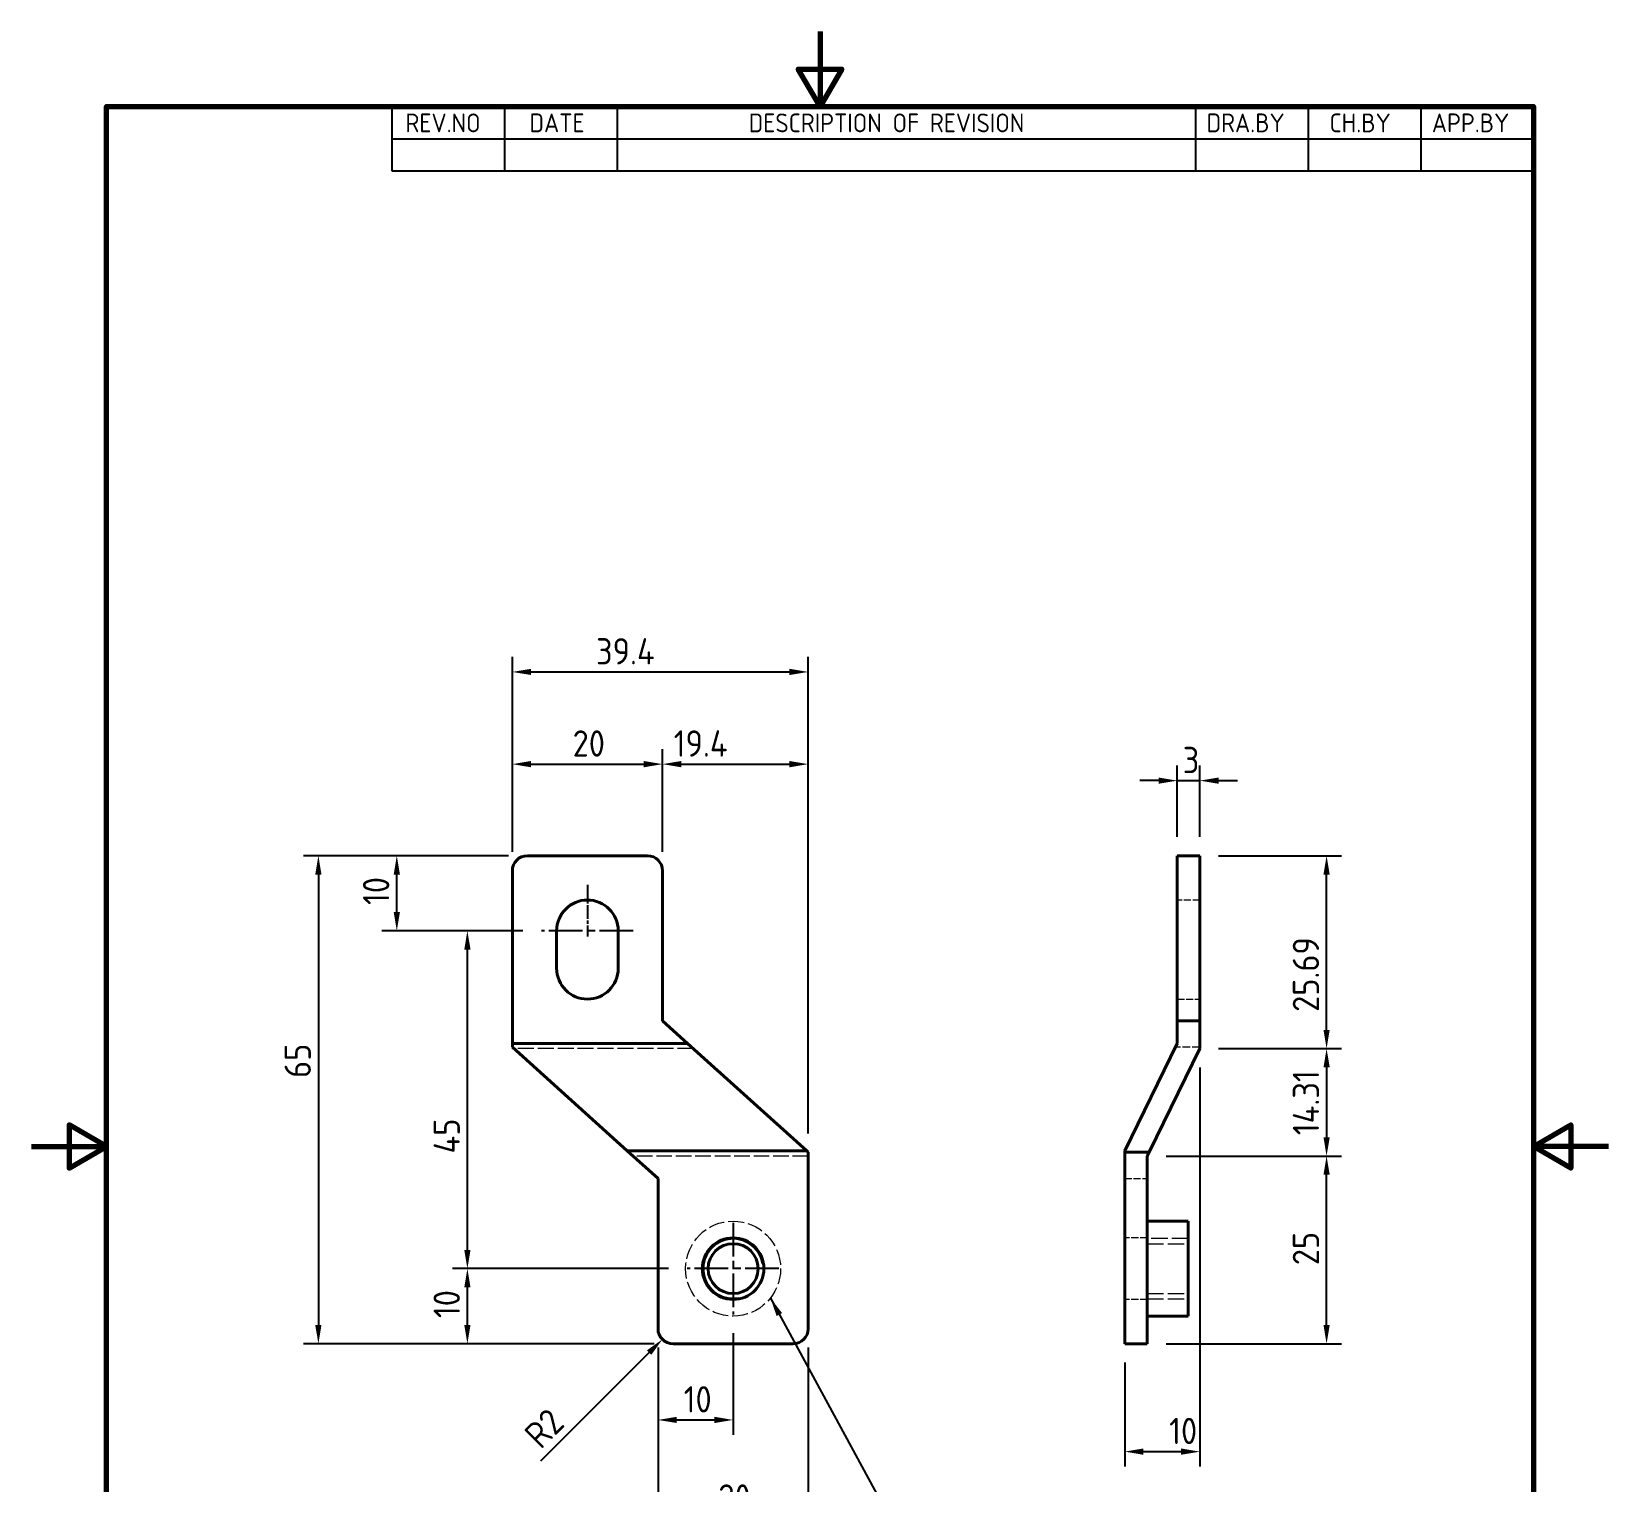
# Model space of a CAD drawing. Header units: millimetres. Extents: x 0 to 210, y 0 to 297.
# Drawn here: x 0 to 210, y 103.9 to 297 of the extents above; entities that cross this region are included whole.
import ezdxf

# ---------------------------------------------------------------- set-up
doc = ezdxf.new("R2010")
doc.units = ezdxf.units.MM
doc.linetypes.add('CHAIN', pattern=[0.3543, 0.2362, -0.0295, 0.0591, -0.0295])
doc.linetypes.add('DASHED', pattern=[0.2067, 0.1654, -0.0413])
doc.layers.get('0').update_dxf_attribs({"color": 3, "lineweight": 25})
for name, color, linetype, lineweight in [('가려진 것(ISO)', 2, 'DASHED', 18), ('가시적인 것(ISO)', 3, 'Continuous', 40), ('가시적인 좁은 것(ISO)', 3, 'Continuous', 35), ('경계(ISO)', 7, 'Continuous', 70), ('기호(ISO)', 5, 'Continuous', 25), ('중심 표식(ISO)', 1, 'Continuous', 25), ('치수(ISO)', 7, 'Continuous', 25)]:
    doc.layers.add(name, color=color, linetype=linetype, lineweight=lineweight)
doc.styles.add('ISO Proportiona M2B', font='isocp.shx')
doc.styles.add('치수 텍스트_PSTEK_POSCO', font='isocp.shx')
doc.dimstyles.new('치수_PSTEK_POSCO', dxfattribs={"dimtxt": 3.5, "dimasz": 2.5, "dimexe": 2, "dimexo": 2.5, "dimgap": 1, "dimtad": 1, "dimrnd": 1e-08, "dimdsep": 46, "dimtxsty": '치수 텍스트_PSTEK_POSCO', "dimcen": 0.09, "dimdle": 10, "dimclrd": 7, "dimclre": 7, "dimclrt": 2, "dimadec": 1, "dimazin": 2, "dimtfac": 1, "dimtmove": 0, "dimatfit": 3, "dimfxl": 0, "dimtolj": 1, "dimlwd": -1, "dimlwe": -1, "dimarcsym": 0})
doc.dimstyles.new('치수_PSTEK_POSCO$7', dxfattribs={"dimtxt": 3.5, "dimasz": 2.5, "dimexe": 2, "dimexo": 2.5, "dimgap": 1, "dimtad": 1, "dimrnd": 1e-08, "dimdsep": 46, "dimtxsty": '치수 텍스트_PSTEK_POSCO', "dimcen": 0.09, "dimdle": 10, "dimclrd": 7, "dimclre": 7, "dimclrt": 2, "dimadec": 1, "dimazin": 2, "dimtfac": 1, "dimtmove": 0, "dimatfit": 3, "dimfxl": 0, "dimtolj": 1, "dimlwd": -1, "dimlwe": -1, "dimarcsym": 0})

# ---------------------------------------------------------------- blocks, each defined once
blk = doc.blocks.new('경계 Default Border')
at = {"layer": '경계(ISO)', "flags": 128}
for points in [[(105, 297), (105, 287), (102.11, 292), (107.89, 292), (105, 287)], [(10, 10), (10, 287), (200, 287), (200, 10), (10, 10)], [(0, 148.5), (10, 148.5), (5, 151.39), (5, 145.61), (10, 148.5)], [(210, 148.5), (200, 148.5), (205, 151.39), (205, 145.61), (200, 148.5)]]:
    blk.add_lwpolyline(points, dxfattribs=at)
blk = doc.blocks.new('리비전 내역')
at = {"layer": '기호(ISO)'}
for p, q in [((48, 287), (200, 287)), ((48, 287), (48, 282.72)), ((63, 287), (63, 282.72)), ((78, 287), (78, 282.72)), ((155, 287), (155, 282.72)), ((170, 287), (170, 282.72)), ((185, 287), (185, 282.72)), ((200, 287), (200, 282.72)), ((48, 282.72), (200, 282.72)), ((48, 282.72), (48, 278.44)), ((63, 282.72), (63, 278.44)), ((78, 282.72), (78, 278.44)), ((155, 282.72), (155, 278.44)), ((170, 282.72), (170, 278.44)), ((185, 282.72), (185, 278.44)), ((200, 282.72), (200, 278.44)), ((48, 278.44), (200, 278.44))]:
    blk.add_line(p, q, dxfattribs=at)
at = {"layer": '기호(ISO)', "color": 2, "char_height": 2.5, "attachment_point": 7, "style": 'ISO Proportiona M2B'}
for s, insert in [('REV.NO', (49.79, 283.58)), ('DATE', (66.31, 283.58)), ('DESCRIPTION OF REVISION', (95.51, 283.58)), ('DRA.BY', (156.48, 283.58)), ('CH.BY', (172.86, 283.58)), ('APP.BY', (186.48, 283.58))]:
    blk.add_mtext(s, dxfattribs=dict(at, insert=insert))
blk = doc.blocks.new('*D22')
at = {"layer": 'Defpoints', "color": 0, "transparency": 16777216}
for p in [(58.04, 132.22), (87.33, 132.22), (85.43, 122.22)]:
    blk.add_point(p, dxfattribs=at)
at = {"layer": '치수(ISO)', "color": 7, "transparency": 16777216}
for p, q in [((84.83, 132.22), (56.04, 132.22)), ((58.04, 124.72), (58.04, 129.72)), ((82.93, 122.22), (56.04, 122.22))]:
    blk.add_line(p, q, dxfattribs=at)
for points in [[(57.63, 129.72), (58.46, 129.72), (58.04, 132.22)], [(57.63, 124.72), (58.46, 124.72), (58.04, 122.22)]]:
    blk.add_solid(points, dxfattribs=at)
at = {"layer": '치수(ISO)', "color": 2, "transparency": 16777216, "insert": (55.29, 125.64), "char_height": 3.5, "attachment_point": 4, "rotation": 90, "style": '치수 텍스트_PSTEK_POSCO'}
blk.add_mtext('\\A1;10', dxfattribs=at)
blk = doc.blocks.new('*D23')
at = {"layer": 'Defpoints', "color": 0, "transparency": 16777216}
for p in [(58.04, 177.22), (67.93, 177.22), (87.33, 132.22)]:
    blk.add_point(p, dxfattribs=at)
at = {"layer": '치수(ISO)', "color": 7, "transparency": 16777216}
for p, q in [((65.43, 177.22), (56.04, 177.22)), ((58.04, 134.72), (58.04, 174.72)), ((84.83, 132.22), (56.04, 132.22))]:
    blk.add_line(p, q, dxfattribs=at)
for points in [[(57.63, 174.72), (58.46, 174.72), (58.04, 177.22)], [(57.63, 134.72), (58.46, 134.72), (58.04, 132.22)]]:
    blk.add_solid(points, dxfattribs=at)
at = {"layer": '치수(ISO)', "color": 2, "transparency": 16777216, "insert": (55.29, 147.56), "char_height": 3.5, "attachment_point": 4, "rotation": 90, "style": '치수 텍스트_PSTEK_POSCO'}
blk.add_mtext('\\A1;45', dxfattribs=at)
blk = doc.blocks.new('*D24')
at = {"layer": 'Defpoints', "color": 0, "transparency": 16777216}
for p in [(48.64, 187.22), (66.03, 187.22), (67.93, 177.22)]:
    blk.add_point(p, dxfattribs=at)
at = {"layer": '치수(ISO)', "color": 7, "transparency": 16777216}
for p, q in [((63.53, 187.22), (46.64, 187.22)), ((48.64, 179.72), (48.64, 184.72)), ((65.43, 177.22), (46.64, 177.22))]:
    blk.add_line(p, q, dxfattribs=at)
for points in [[(48.23, 184.72), (49.06, 184.72), (48.64, 187.22)], [(48.23, 179.72), (49.06, 179.72), (48.64, 177.22)]]:
    blk.add_solid(points, dxfattribs=at)
at = {"layer": '치수(ISO)', "color": 2, "transparency": 16777216, "insert": (45.89, 180.66), "char_height": 3.5, "attachment_point": 4, "rotation": 90, "style": '치수 텍스트_PSTEK_POSCO'}
blk.add_mtext('\\A1;10', dxfattribs=at)
blk = doc.blocks.new('*D25')
at = {"layer": 'Defpoints', "color": 0, "transparency": 16777216}
for p in [(148.58, 147.22), (172.46, 147.22), (148.58, 122.22)]:
    blk.add_point(p, dxfattribs=at)
at = {"layer": '치수(ISO)', "color": 7, "transparency": 16777216}
for p, q in [((151.08, 147.22), (174.46, 147.22)), ((172.46, 124.72), (172.46, 144.72)), ((151.08, 122.22), (174.46, 122.22))]:
    blk.add_line(p, q, dxfattribs=at)
for points in [[(172.05, 144.72), (172.88, 144.72), (172.46, 147.22)], [(172.05, 124.72), (172.88, 124.72), (172.46, 122.22)]]:
    blk.add_solid(points, dxfattribs=at)
at = {"layer": '치수(ISO)', "color": 2, "transparency": 16777216, "insert": (169.71, 132.68), "char_height": 3.5, "attachment_point": 4, "rotation": 90, "style": '치수 텍스트_PSTEK_POSCO'}
blk.add_mtext('\\A1;25', dxfattribs=at)
blk = doc.blocks.new('*D26')
at = {"layer": 'Defpoints', "color": 0, "transparency": 16777216}
for p in [(155.58, 187.22), (172.46, 187.22), (155.58, 161.53)]:
    blk.add_point(p, dxfattribs=at)
at = {"layer": '치수(ISO)', "color": 7, "transparency": 16777216}
for p, q in [((158.08, 187.22), (174.46, 187.22)), ((172.46, 164.03), (172.46, 184.72)), ((158.08, 161.53), (174.46, 161.53))]:
    blk.add_line(p, q, dxfattribs=at)
for points in [[(172.05, 184.72), (172.88, 184.72), (172.46, 187.22)], [(172.05, 164.03), (172.88, 164.03), (172.46, 161.53)]]:
    blk.add_solid(points, dxfattribs=at)
at = {"layer": '치수(ISO)', "color": 2, "transparency": 16777216, "insert": (169.71, 166.42), "char_height": 3.5, "attachment_point": 4, "rotation": 90, "style": '치수 텍스트_PSTEK_POSCO'}
blk.add_mtext('\\A1;25.69', dxfattribs=at)
blk = doc.blocks.new('*D27')
at = {"layer": 'Defpoints', "color": 0, "transparency": 16777216}
for p in [(155.58, 161.53), (145.58, 122.22), (155.58, 107.85)]:
    blk.add_point(p, dxfattribs=at)
at = {"layer": '치수(ISO)', "color": 7, "transparency": 16777216}
for p, q in [((155.58, 159.03), (155.58, 105.85)), ((145.58, 119.72), (145.58, 105.85)), ((148.08, 107.85), (153.08, 107.85))]:
    blk.add_line(p, q, dxfattribs=at)
for points in [[(148.08, 108.27), (148.08, 107.43), (145.58, 107.85)], [(153.08, 108.27), (153.08, 107.43), (155.58, 107.85)]]:
    blk.add_solid(points, dxfattribs=at)
at = {"layer": '치수(ISO)', "color": 2, "transparency": 16777216, "insert": (151.5, 110.6), "char_height": 3.5, "attachment_point": 4, "style": '치수 텍스트_PSTEK_POSCO'}
blk.add_mtext('\\A1;10', dxfattribs=at)
blk = doc.blocks.new('*D28')
at = {"layer": 'Defpoints', "color": 0, "transparency": 16777216}
for p in [(155.58, 197.22), (152.58, 187.22), (155.58, 187.22)]:
    blk.add_point(p, dxfattribs=at)
at = {"layer": '치수(ISO)', "color": 7, "transparency": 16777216}
for p, q in [((152.58, 189.72), (152.58, 199.22)), ((155.58, 189.72), (155.58, 199.22)), ((150.08, 197.22), (147.58, 197.22)), ((152.58, 197.22), (155.58, 197.22)), ((158.08, 197.22), (160.58, 197.22))]:
    blk.add_line(p, q, dxfattribs=at)
for points in [[(150.08, 197.64), (150.08, 196.81), (152.58, 197.22)], [(158.08, 197.64), (158.08, 196.81), (155.58, 197.22)]]:
    blk.add_solid(points, dxfattribs=at)
at = {"layer": '치수(ISO)', "color": 2, "transparency": 16777216, "insert": (153.3, 199.97), "char_height": 3.5, "attachment_point": 4, "style": '치수 텍스트_PSTEK_POSCO'}
blk.add_mtext('\\A1;3', dxfattribs=at)
blk = doc.blocks.new('*D29')
at = {"layer": 'Defpoints', "color": 0, "transparency": 16777216}
for p in [(84.03, 199.42), (64.03, 185.22), (84.03, 185.22)]:
    blk.add_point(p, dxfattribs=at)
at = {"layer": '치수(ISO)', "color": 7, "transparency": 16777216}
for p, q in [((64.03, 187.72), (64.03, 201.42)), ((84.03, 187.72), (84.03, 201.42)), ((66.53, 199.42), (81.53, 199.42))]:
    blk.add_line(p, q, dxfattribs=at)
for points in [[(66.53, 199.84), (66.53, 199), (64.03, 199.42)], [(81.53, 199.84), (81.53, 199), (84.03, 199.42)]]:
    blk.add_solid(points, dxfattribs=at)
at = {"layer": '치수(ISO)', "color": 2, "transparency": 16777216, "insert": (72.06, 202.17), "char_height": 3.5, "attachment_point": 4, "style": '치수 텍스트_PSTEK_POSCO'}
blk.add_mtext('\\A1;20', dxfattribs=at)
blk = doc.blocks.new('*D30')
at = {"layer": 'Defpoints', "color": 0, "transparency": 16777216}
for p in [(103.43, 199.42), (84.03, 185.22), (103.43, 147.74)]:
    blk.add_point(p, dxfattribs=at)
at = {"layer": '치수(ISO)', "color": 7, "transparency": 16777216}
for p, q in [((84.03, 187.72), (84.03, 201.42)), ((103.43, 150.24), (103.43, 201.42)), ((86.53, 199.42), (100.93, 199.42))]:
    blk.add_line(p, q, dxfattribs=at)
for points in [[(86.53, 199.84), (86.53, 199), (84.03, 199.42)], [(100.93, 199.84), (100.93, 199), (103.43, 199.42)]]:
    blk.add_solid(points, dxfattribs=at)
at = {"layer": '치수(ISO)', "color": 2, "transparency": 16777216, "insert": (85.52, 202.17), "char_height": 3.5, "attachment_point": 4, "style": '치수 텍스트_PSTEK_POSCO'}
blk.add_mtext('\\A1;19.4', dxfattribs=at)
blk = doc.blocks.new('*D31')
at = {"layer": 'Defpoints', "color": 0, "transparency": 16777216}
for p in [(66.03, 187.22), (38.2, 122.22), (85.43, 122.22)]:
    blk.add_point(p, dxfattribs=at)
at = {"layer": '치수(ISO)', "color": 7, "transparency": 16777216}
for p, q in [((63.53, 187.22), (36.2, 187.22)), ((38.2, 184.72), (38.2, 124.72)), ((82.93, 122.22), (36.2, 122.22))]:
    blk.add_line(p, q, dxfattribs=at)
for points in [[(37.78, 184.72), (38.61, 184.72), (38.2, 187.22)], [(37.78, 124.72), (38.61, 124.72), (38.2, 122.22)]]:
    blk.add_solid(points, dxfattribs=at)
at = {"layer": '치수(ISO)', "color": 2, "transparency": 16777216, "insert": (35.45, 157.62), "char_height": 3.5, "attachment_point": 4, "rotation": 90, "style": '치수 텍스트_PSTEK_POSCO'}
blk.add_mtext('\\A1;65', dxfattribs=at)
blk = doc.blocks.new('*D32')
at = {"layer": 'Defpoints', "color": 0, "transparency": 16777216}
for p in [(93.43, 126.12), (83.43, 124.22), (93.43, 112.07)]:
    blk.add_point(p, dxfattribs=at)
at = {"layer": '치수(ISO)', "color": 7, "transparency": 16777216}
for p, q in [((93.43, 123.62), (93.43, 110.07)), ((83.43, 121.72), (83.43, 110.07)), ((85.93, 112.07), (90.93, 112.07))]:
    blk.add_line(p, q, dxfattribs=at)
for points in [[(85.93, 112.49), (85.93, 111.66), (83.43, 112.07)], [(90.93, 112.49), (90.93, 111.66), (93.43, 112.07)]]:
    blk.add_solid(points, dxfattribs=at)
at = {"layer": '치수(ISO)', "color": 2, "transparency": 16777216, "insert": (86.85, 114.82), "char_height": 3.5, "attachment_point": 4, "style": '치수 텍스트_PSTEK_POSCO'}
blk.add_mtext('\\A1;10', dxfattribs=at)
blk = doc.blocks.new('*D33')
at = {"layer": 'Defpoints', "color": 0, "transparency": 16777216}
for p in [(83.43, 124.22), (103.43, 124.22), (103.43, 98.99)]:
    blk.add_point(p, dxfattribs=at)
at = {"layer": '치수(ISO)', "color": 7, "transparency": 16777216}
for p, q in [((83.43, 121.72), (83.43, 96.99)), ((103.43, 121.72), (103.43, 96.99)), ((85.93, 98.99), (100.93, 98.99))]:
    blk.add_line(p, q, dxfattribs=at)
for points in [[(85.93, 99.41), (85.93, 98.57), (83.43, 98.99)], [(100.93, 99.41), (100.93, 98.57), (103.43, 98.99)]]:
    blk.add_solid(points, dxfattribs=at)
at = {"layer": '치수(ISO)', "color": 2, "transparency": 16777216, "insert": (91.46, 101.74), "char_height": 3.5, "attachment_point": 4, "style": '치수 텍스트_PSTEK_POSCO'}
blk.add_mtext('\\A1;20', dxfattribs=at)
blk = doc.blocks.new('*D34')
at = {"layer": 'Defpoints', "color": 0, "transparency": 16777216}
for p in [(85.43, 124.22), (84.02, 122.81)]:
    blk.add_point(p, dxfattribs=at)
at = {"layer": '치수(ISO)', "color": 7, "transparency": 16777216}
blk.add_line((67.82, 106.62), (82.25, 121.04), dxfattribs=at)
blk.add_solid([(81.95, 121.34), (82.54, 120.75), (84.02, 122.81)], dxfattribs=at)
at = {"layer": '치수(ISO)', "color": 2, "transparency": 16777216, "insert": (66.58, 109.27), "char_height": 3.5, "attachment_point": 4, "rotation": 45, "style": '치수 텍스트_PSTEK_POSCO'}
blk.add_mtext('\\A1;R2', dxfattribs=at)
blk = doc.blocks.new('*D35')
at = {"layer": 'Defpoints', "color": 0, "transparency": 16777216}
for p in [(103.43, 211.7), (64.03, 185.22), (103.43, 147.74)]:
    blk.add_point(p, dxfattribs=at)
at = {"layer": '치수(ISO)', "color": 7, "transparency": 16777216}
for p, q in [((64.03, 187.72), (64.03, 213.7)), ((103.43, 150.24), (103.43, 213.7)), ((66.53, 211.7), (100.93, 211.7))]:
    blk.add_line(p, q, dxfattribs=at)
for points in [[(66.53, 212.12), (66.53, 211.29), (64.03, 211.7)], [(100.93, 212.12), (100.93, 211.29), (103.43, 211.7)]]:
    blk.add_solid(points, dxfattribs=at)
at = {"layer": '치수(ISO)', "color": 2, "transparency": 16777216, "insert": (75.17, 214.45), "char_height": 3.5, "attachment_point": 4, "style": '치수 텍스트_PSTEK_POSCO'}
blk.add_mtext('\\A1;39.4', dxfattribs=at)
blk = doc.blocks.new('*D36')
at = {"layer": 'Defpoints', "color": 0, "transparency": 16777216}
for p in [(155.58, 161.53), (148.58, 147.22), (172.46, 147.22)]:
    blk.add_point(p, dxfattribs=at)
at = {"layer": '치수(ISO)', "color": 7, "transparency": 16777216}
for p, q in [((158.08, 161.53), (174.46, 161.53)), ((172.46, 159.03), (172.46, 149.72)), ((151.08, 147.22), (174.46, 147.22))]:
    blk.add_line(p, q, dxfattribs=at)
for points in [[(172.05, 159.03), (172.88, 159.03), (172.46, 161.53)], [(172.05, 149.72), (172.88, 149.72), (172.46, 147.22)]]:
    blk.add_solid(points, dxfattribs=at)
at = {"layer": '치수(ISO)', "color": 2, "transparency": 16777216, "insert": (169.71, 150), "char_height": 3.5, "attachment_point": 4, "rotation": 90, "style": '치수 텍스트_PSTEK_POSCO'}
blk.add_mtext('\\A1;14.31', dxfattribs=at)

msp = doc.modelspace()

# ---------------------------------------------------------------- linework, layer by layer
at = {"layer": '가려진 것(ISO)', "ltscale": 5.71399}
for p, q in [((155.576, 181.323), (152.576, 181.323)), ((152.576, 168.123), (155.576, 168.123)), ((145.576, 144.223), (148.576, 144.223)), ((148.576, 136.323), (145.576, 136.323)), ((148.576, 128.123), (145.576, 128.123))]:
    msp.add_line(p, q, dxfattribs=at)
at = {"layer": '가려진 것(ISO)', "ltscale": 6.191877}
msp.add_line((155.576, 161.71), (152.325, 161.71), dxfattribs=at)
at = {"layer": '가려진 것(ISO)', "ltscale": 12.845758}
msp.add_line((88.129, 161.528), (64.232, 161.528), dxfattribs=at)
at = {"layer": '가려진 것(ISO)', "ltscale": 12.539987}
msp.add_line((103.43, 147.223), (80.102, 147.223), dxfattribs=at)
at = {"layer": '가려진 것(ISO)', "ltscale": 13.231737}
for p, q in [((154.046, 136.223), (148.576, 136.223)), ((148.576, 135.546), (154.046, 135.546)), ((148.576, 128.899), (154.046, 128.899)), ((148.576, 128.223), (154.046, 128.223))]:
    msp.add_line(p, q, dxfattribs=at)
at = {"layer": '가려진 것(ISO)', "ltscale": 12.817657}
msp.add_circle((93.43, 132.223), 6.325, dxfattribs=at)
at = {"layer": '가시적인 것(ISO)'}
for p, q in [((82.03, 187.223), (66.03, 187.223)), ((152.576, 185.223), (152.576, 187.223)), ((155.576, 187.223), (152.576, 187.223)), ((155.576, 187.223), (155.576, 185.223)), ((64.03, 162.223), (64.03, 185.223)), ((84.03, 165.223), (84.03, 185.223)), ((152.576, 165.223), (152.576, 185.223)), ((155.576, 185.223), (155.576, 165.223)), ((69.93, 172.223), (69.93, 177.223)), ((78.13, 177.223), (78.13, 172.223)), ((87.358, 162.223), (84.03, 165.223)), ((152.576, 162.223), (152.576, 165.223)), ((152.576, 165.223), (155.576, 165.223)), ((155.576, 165.223), (155.576, 161.528)), ((87.358, 162.223), (64.03, 162.223)), ((64.03, 161.71), (64.03, 162.223)), ((64.03, 161.71), (79.331, 147.918)), ((103.228, 147.918), (87.358, 162.223)), ((145.576, 147.918), (152.576, 162.223)), ((155.576, 161.528), (148.826, 147.736)), ((103.228, 147.918), (79.331, 147.918)), ((79.331, 147.918), (83.43, 144.223)), ((103.43, 147.736), (103.228, 147.918)), ((103.43, 147.736), (103.43, 124.223)), ((145.576, 147.736), (145.576, 147.918)), ((148.826, 147.736), (145.576, 147.736)), ((145.576, 147.736), (145.576, 124.223)), ((148.576, 147.223), (148.826, 147.736)), ((148.576, 124.223), (148.576, 147.223)), ((83.43, 144.223), (83.43, 124.223)), ((148.576, 138.548), (154.046, 138.548)), ((154.046, 125.898), (154.046, 138.548)), ((145.576, 122.223), (145.576, 124.223)), ((148.576, 125.898), (154.046, 125.898)), ((148.576, 124.223), (148.576, 122.223)), ((101.43, 122.223), (85.43, 122.223)), ((145.576, 122.223), (148.576, 122.223))]:
    msp.add_line(p, q, dxfattribs=at)
for radius in [4.1, 3.324]:
    msp.add_circle((93.43, 132.223), radius, dxfattribs=at)
for centre, radius, start, end in [((66.03, 185.223), 2, 90, 180), ((82.03, 185.223), 2, 0, 90), ((74.03, 177.223), 4.1, 0, 180), ((74.03, 172.223), 4.1, 180, 0), ((85.43, 124.223), 2, 180, 270), ((101.43, 124.223), 2, 270, 0)]:
    msp.add_arc(centre, radius, start, end, dxfattribs=at)
at = {"layer": '가시적인 좁은 것(ISO)'}
msp.add_arc((93.43, 132.223), 4, 10, 280, dxfattribs=at)
at = {"layer": '중심 표식(ISO)', "linetype": 'CHAIN', "ltscale": 7.611671}
msp.add_line((74.03, 183.323), (74.03, 176.473), dxfattribs=at)
at = {"layer": '중심 표식(ISO)', "linetype": 'CHAIN', "ltscale": 19.051651}
for p, q in [((80.13, 177.223), (67.93, 177.223)), ((93.43, 138.323), (93.43, 126.123)), ((99.53, 132.223), (87.33, 132.223))]:
    msp.add_line(p, q, dxfattribs=at)

# ---------------------------------------------------------------- block references
msp.add_blockref('경계 Default Border', (0, 0))
at = {"layer": '기호(ISO)'}
msp.add_blockref('리비전 내역', (0, 0), dxfattribs=at)

# ---------------------------------------------------------------- dimensions: what is measured, and where the dimension line sits
at = {"layer": '치수(ISO)', "color": 7}
dim = msp.add_linear_dim(base=(103.43, 211.703), p1=(64.03, 185.223), p2=(103.43, 147.736), dimstyle='치수_PSTEK_POSCO', override={"dimdec": 2, "dimtp": 0, "dimtm": 0, "dimtdec": 2, "dimtofl": 0, "dimatfit": 1}, dxfattribs=at)
dim.commit()
dim.dimension.update_dxf_attribs({"geometry": '*D35', "text_midpoint": (79.03, 211.703), "dimtype": 160})
for base, p1, p2, angle, override, picture, middle in [((84.03, 199.419), (64.03, 185.223), (84.03, 185.223), 180, {"dimdec": 2, "dimtp": 0, "dimtm": 0, "dimtdec": 2, "dimtofl": 0, "dimatfit": 1}, '*D29', (74.03, 199.419)), ((103.43, 199.419), (84.03, 185.223), (103.43, 147.736), 180, {"dimdec": 2, "dimtp": 0, "dimtm": 0, "dimtdec": 2, "dimtofl": 0, "dimatfit": 1}, '*D30', (89.03, 199.419)), ((155.576, 197.223), (152.576, 187.223), (155.576, 187.223), 180, {"dimdec": 2, "dimtp": 0, "dimtm": 0, "dimtdec": 2, "dimtofl": 1, "dimatfit": 1}, '*D28', (154.076, 197.223)), ((38.197, 122.223), (66.03, 187.223), (85.43, 122.223), 90, {"dimdec": 2, "dimtp": 0, "dimtm": 0, "dimtdec": 2, "dimtofl": 0, "dimatfit": 1}, '*D31', (38.197, 159.723)), ((48.644, 187.223), (67.93, 177.223), (66.03, 187.223), 90, {"dimdec": 2, "dimtp": 0, "dimtm": 0, "dimtdec": 2, "dimtofl": 0, "dimatfit": 1}, '*D24', (48.644, 182.233)), ((172.4621, 187.2229), (155.5756, 161.5283), (155.5756, 187.2229), 90, {"dimdec": 2, "dimtp": 0, "dimtm": 0, "dimtdec": 2, "dimtofl": 0, "dimatfit": 1}, '*D26', (172.4621, 171.4891)), ((58.044, 177.223), (87.33, 132.223), (67.93, 177.223), 90, {"dimdec": 2, "dimtp": 0, "dimtm": 0, "dimtdec": 2, "dimtofl": 0, "dimatfit": 1}, '*D23', (58.044, 149.733)), ((172.4621, 147.2229), (155.5756, 161.5283), (148.5756, 147.2229), 90, {"dimdec": 2, "dimtp": 0, "dimtm": 0, "dimtdec": 2, "dimtofl": 0, "dimatfit": 1}, '*D36', (172.4621, 154.3756)), ((155.576, 107.849), (145.576, 122.223), (155.576, 161.528), 180, {"dimdec": 2, "dimtp": 0, "dimtm": 0, "dimtdec": 2, "dimtofl": 0, "dimatfit": 1}, '*D27', (153.076, 107.849)), ((172.462, 147.223), (148.576, 122.223), (148.576, 147.223), 90, {"dimdec": 2, "dimtp": 0, "dimtm": 0, "dimtdec": 2, "dimtofl": 0, "dimatfit": 1}, '*D25', (172.462, 134.723)), ((58.044, 132.223), (85.43, 122.223), (87.33, 132.223), 90, {"dimdec": 2, "dimtp": 0, "dimtm": 0, "dimtdec": 2, "dimtofl": 0, "dimatfit": 1}, '*D22', (58.044, 127.213)), ((93.43, 112.072), (83.43, 124.223), (93.43, 126.123), 180, {"dimdec": 2, "dimtp": 0, "dimtm": 0, "dimtdec": 2, "dimtofl": 0, "dimatfit": 1}, '*D32', (88.43, 112.072)), ((103.43, 98.991), (83.43, 124.223), (103.43, 124.223), 180, {"dimdec": 2, "dimtp": 0, "dimtm": 0, "dimtdec": 2, "dimtofl": 0, "dimatfit": 1}, '*D33', (93.43, 98.991))]:
    dim = msp.add_linear_dim(base=base, p1=p1, p2=p2, angle=angle, dimstyle='치수_PSTEK_POSCO', override=override, dxfattribs=at)
    dim.commit()
    dim.dimension.update_dxf_attribs({"geometry": picture, "text_midpoint": middle, "dimtype": 160})
dim = msp.add_radius_dim(center=(85.43, 124.223), mpoint=(84.016, 122.809), dimstyle='치수_PSTEK_POSCO', override={"dimdec": 2, "dimcen": 0, "dimtp": 0, "dimtm": 0, "dimtdec": 2, "dimtofl": 0}, dxfattribs=at)
dim.commit()
dim.dimension.update_dxf_attribs({"geometry": '*D34', "text_midpoint": (70.089, 108.882), "dimtype": 164})

# ---------------------------------------------------------------- leaders
at = {"layer": '기호(ISO)', "color": 7, "annotation_type": 0, "has_hookline": 1, "hookline_direction": 0, "text_width": 40.489}
msp.add_leader([(98.396, 128.306), (113.657, 100.14), (116.157, 100.14)], dimstyle='치수_PSTEK_POSCO$7', override={"dimtad": 0}, dxfattribs=at)

doc.saveas('drawing.dxf')
